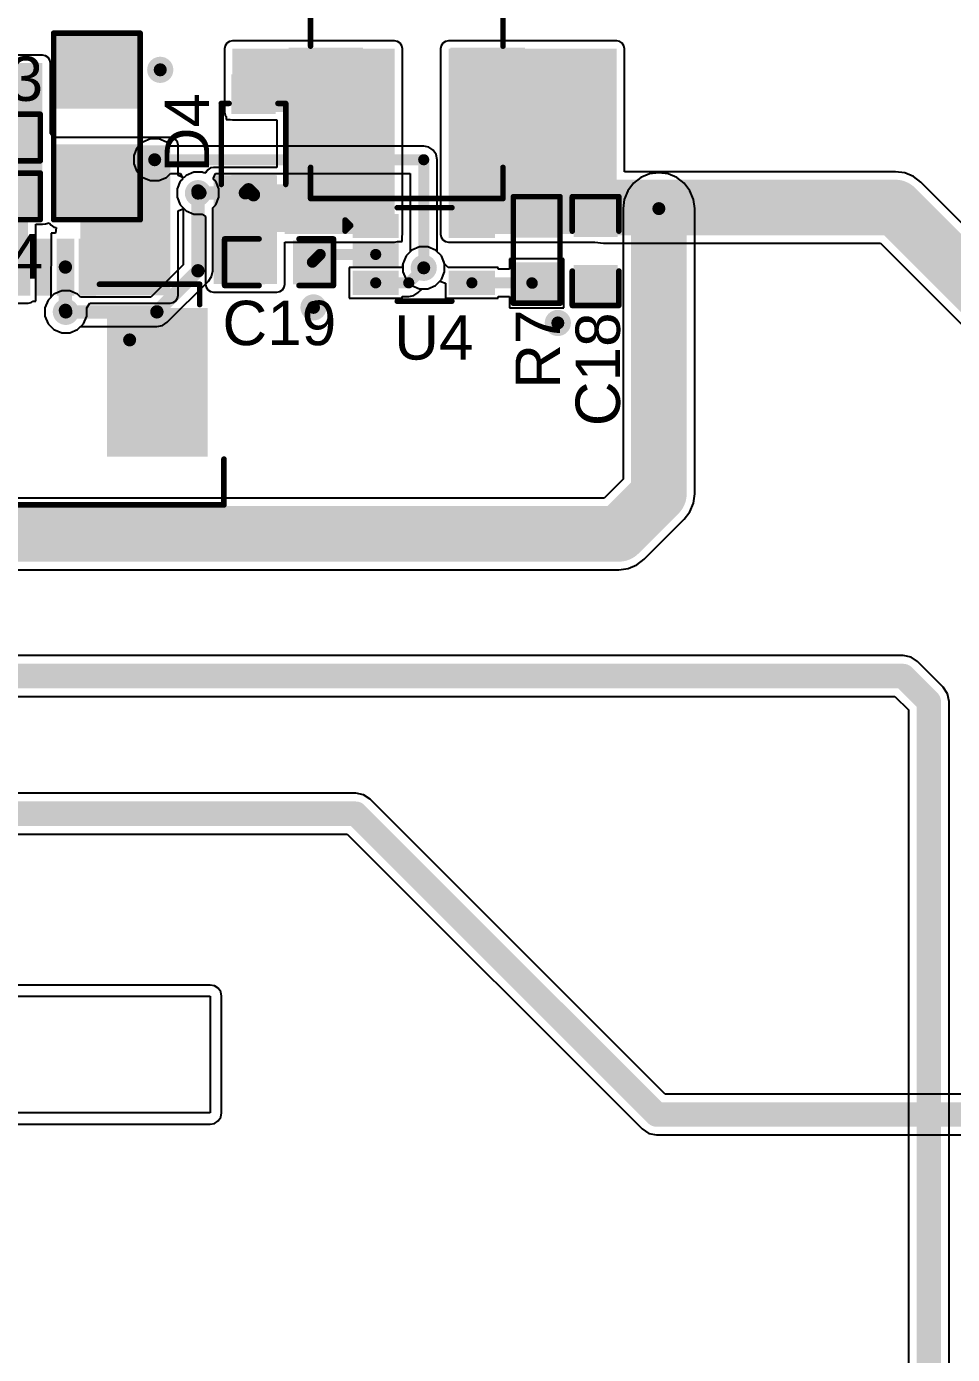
# Model space of a CAD drawing. Header units: millimetres. Extents: x -3 to 175, y -4 to 177.
# Drawn here: x 115.54 to 136.71, y 124.48 to 154.86 of the extents above; entities that cross this region are included whole.
import ezdxf

# ---------------------------------------------------------------- set-up
doc = ezdxf.new("R2010")
doc.units = ezdxf.units.MM
for name, color, linetype in [('BottomLayer', 5, 'Continuous'), ('MultiLayer', 9, 'Continuous'), ('TopLayer', 1, 'Continuous'), ('TopOverlay', 2, 'Continuous'), ('TopPaste', 8, 'Continuous'), ('TopSolder', 216, 'Continuous'), ('ViaHoleLayer', 16, 'Continuous')]:
    doc.layers.add(name, color=color, linetype=linetype)
doc.styles.add('Arial', font='', dxfattribs={"height": 0.2})
doc.styles.get('Arial').set_extended_font_data('Arial')

# ---------------------------------------------------------------- blocks, each defined once
blk = doc.blocks.new('AFC07_S40ECA_00_4')
at = {"layer": 'TopLayer'}
for points in [[(8.397, 0.718), (8.097, 0.718), (8.097, 1.918), (8.397, 1.918)], [(8.898, 0.718), (8.598, 0.718), (8.598, 1.918), (8.898, 1.918)], [(9.398, 0.718), (9.098, 0.718), (9.098, 1.918), (9.398, 1.918)], [(9.898, 0.718), (9.598, 0.718), (9.598, 1.918), (9.898, 1.918)], [(12.45, -2.968), (10.25, -2.968), (10.25, 0.332), (12.45, 0.332)]]:
    blk.add_hatch(color=1, dxfattribs=at).paths.add_polyline_path(points)
at = {"layer": 'TopPaste'}
for points in [[(8.397, 0.718), (8.097, 0.718), (8.097, 1.918), (8.397, 1.918)], [(8.898, 0.718), (8.598, 0.718), (8.598, 1.918), (8.898, 1.918)], [(9.398, 0.718), (9.098, 0.718), (9.098, 1.918), (9.398, 1.918)], [(9.898, 0.718), (9.598, 0.718), (9.598, 1.918), (9.898, 1.918)], [(12.45, -2.968), (10.25, -2.968), (10.25, 0.332), (12.45, 0.332)]]:
    blk.add_hatch(color=8, dxfattribs=at).paths.add_polyline_path(points)
at = {"layer": 'TopSolder'}
for points in [[(8.448, 0.667), (8.047, 0.667), (8.047, 1.969), (8.448, 1.969)], [(8.949, 0.667), (8.547, 0.667), (8.547, 1.969), (8.949, 1.969)], [(9.449, 0.667), (9.047, 0.667), (9.047, 1.969), (9.449, 1.969)], [(9.949, 0.667), (9.548, 0.667), (9.548, 1.969), (9.949, 1.969)], [(12.501, -3.019), (10.199, -3.019), (10.199, 0.383), (12.501, 0.383)]]:
    blk.add_hatch(color=216, dxfattribs=at).paths.add_polyline_path(points)
at = {"layer": 'TopOverlay', "const_width": 0.127}
for points in [[(10.025, 0.925), (12.319, 0.925)], [(12.319, 0.459), (12.319, 0.925)], [(12.873, -4.123), (12.873, -3.075)], [(-12.848, -4.123), (12.873, -4.123)]]:
    blk.add_lwpolyline(points, dxfattribs=at)
at = {"layer": 'TopOverlay', "const_width": 0.0635}
for points in [[(9.994, 0.925, 1), (10.057, 0.925, 1)], [(12.287, 0.925, 1), (12.351, 0.925, 1)], [(12.287, 0.925, 1), (12.351, 0.925, 1)], [(12.287, 0.459, 1), (12.351, 0.459, 1)], [(12.841, -3.075, 1), (12.905, -3.075, 1)], [(12.841, -4.123, 1), (12.905, -4.123, 1)], [(12.841, -4.123, 1), (12.905, -4.123, 1)]]:
    blk.add_lwpolyline(points, format="xyb", close=True, dxfattribs=at)
blk = doc.blocks.new('R___0603_35')
at = {"layer": 'TopLayer'}
for points in [[(-0.381, 0.4445), (-0.381, -0.4445), (-1.143, -0.4445), (-1.143, 0.4445)], [(1.143, 0.4445), (1.143, -0.4445), (0.381, -0.4445), (0.381, 0.4445)]]:
    blk.add_hatch(color=1, dxfattribs=at).paths.add_polyline_path(points)
at = {"layer": 'TopPaste'}
for points in [[(-0.381, 0.4445), (-0.381, -0.4445), (-1.143, -0.4445), (-1.143, 0.4445)], [(1.143, 0.4445), (1.143, -0.4445), (0.381, -0.4445), (0.381, 0.4445)]]:
    blk.add_hatch(color=8, dxfattribs=at).paths.add_polyline_path(points)
at = {"layer": 'TopSolder'}
for points in [[(-0.2794, 0.5461), (-0.2794, -0.5461), (-1.2446, -0.5461), (-1.2446, 0.5461)], [(1.2446, 0.5461), (1.2446, -0.5461), (0.2794, -0.5461), (0.2794, 0.5461)]]:
    blk.add_hatch(color=216, dxfattribs=at).paths.add_polyline_path(points)
at = {"layer": 'TopOverlay', "const_width": 0.127}
for points in [[(-1.2192, 0.5334), (-1.2192, -0.5334)], [(-1.2192, 0.5334), (1.2192, 0.5334)], [(1.2192, 0.5334), (1.2192, -0.5334)], [(-1.2192, -0.5334), (1.2192, -0.5334)]]:
    blk.add_lwpolyline(points, dxfattribs=at)
at = {"layer": 'TopOverlay', "const_width": 0.0635}
for points in [[(-1.25095, 0.5334, 1), (-1.18745, 0.5334, 1)], [(-1.25095, 0.5334, 1), (-1.18745, 0.5334, 1)], [(1.18745, 0.5334, 1), (1.25095, 0.5334, 1)], [(1.18745, 0.5334, 1), (1.25095, 0.5334, 1)], [(-1.25095, -0.5334, 1), (-1.18745, -0.5334, 1)], [(-1.25095, -0.5334, 1), (-1.18745, -0.5334, 1)], [(1.18745, -0.5334, 1), (1.25095, -0.5334, 1)], [(1.18745, -0.5334, 1), (1.25095, -0.5334, 1)]]:
    blk.add_lwpolyline(points, format="xyb", close=True, dxfattribs=at)
blk = doc.blocks.new('SC70_5_54')
at = {"layer": 'TopLayer'}
for points in [[(-1.525, 0.825), (-0.675, 0.825), (-0.675, 0.475), (-1.525, 0.475)], [(0.675, 0.825), (1.525, 0.825), (1.525, 0.475), (0.675, 0.475)], [(-1.525, 0.175), (-0.675, 0.175), (-0.675, -0.175), (-1.525, -0.175)], [(-1.525, -0.475), (-0.675, -0.475), (-0.675, -0.825), (-1.525, -0.825)], [(0.675, -0.475), (1.525, -0.475), (1.525, -0.825), (0.675, -0.825)]]:
    blk.add_hatch(color=1, dxfattribs=at).paths.add_polyline_path(points)
at = {"layer": 'TopPaste'}
for points in [[(-1.525, 0.825), (-0.675, 0.825), (-0.675, 0.475), (-1.525, 0.475)], [(0.675, 0.825), (1.525, 0.825), (1.525, 0.475), (0.675, 0.475)], [(-1.525, 0.175), (-0.675, 0.175), (-0.675, -0.175), (-1.525, -0.175)], [(-1.525, -0.475), (-0.675, -0.475), (-0.675, -0.825), (-1.525, -0.825)], [(0.675, -0.475), (1.525, -0.475), (1.525, -0.825), (0.675, -0.825)]]:
    blk.add_hatch(color=8, dxfattribs=at).paths.add_polyline_path(points)
at = {"layer": 'TopSolder'}
for points in [[(-1.627, 0.927), (-0.573, 0.927), (-0.573, 0.373), (-1.627, 0.373)], [(0.573, 0.927), (1.627, 0.927), (1.627, 0.373), (0.573, 0.373)], [(-1.627, 0.277), (-0.573, 0.277), (-0.573, -0.277), (-1.627, -0.277)], [(-1.627, -0.373), (-0.573, -0.373), (-0.573, -0.927), (-1.627, -0.927)], [(0.573, -0.373), (1.627, -0.373), (1.627, -0.927), (0.573, -0.927)]]:
    blk.add_hatch(color=216, dxfattribs=at).paths.add_polyline_path(points)
at = {"layer": 'TopOverlay', "const_width": 0.127}
for points in [[(-0.606, 1.07), (0.644, 1.07)], [(-1.798, 0.533), (-1.798, 0.787)], [(-1.798, 0.787), (-1.671, 0.66)], [(-1.798, 0.533), (-1.671, 0.66)], [(-0.606, -1.07), (0.644, -1.07)]]:
    blk.add_lwpolyline(points, dxfattribs=at)
at = {"layer": 'TopOverlay', "const_width": 0.0635}
for points in [[(-0.638, 1.07, 1), (-0.575, 1.07, 1)], [(0.612, 1.07, 1), (0.675, 1.07, 1)], [(-1.83, 0.787, 1), (-1.766, 0.787, 1)], [(-1.83, 0.787, 1), (-1.766, 0.787, 1)], [(-1.703, 0.66, 1), (-1.639, 0.66, 1)], [(-1.703, 0.66, 1), (-1.639, 0.66, 1)], [(-1.83, 0.533, 1), (-1.766, 0.533, 1)], [(-1.83, 0.533, 1), (-1.766, 0.533, 1)], [(-0.638, -1.07, 1), (-0.575, -1.07, 1)], [(0.612, -1.07, 1), (0.675, -1.07, 1)]]:
    blk.add_lwpolyline(points, format="xyb", close=True, dxfattribs=at)
blk = doc.blocks.new('R___1206_80')
at = {"layer": 'TopLayer'}
for points in [[(-2.032, 0.889), (-0.508, 0.889), (-0.508, -0.889), (-2.032, -0.889)], [(0.508, 0.889), (2.032, 0.889), (2.032, -0.889), (0.508, -0.889)]]:
    blk.add_hatch(color=1, dxfattribs=at).paths.add_polyline_path(points)
at = {"layer": 'TopPaste'}
for points in [[(-2.032, 0.889), (-0.508, 0.889), (-0.508, -0.889), (-2.032, -0.889)], [(0.508, 0.889), (2.032, 0.889), (2.032, -0.889), (0.508, -0.889)]]:
    blk.add_hatch(color=8, dxfattribs=at).paths.add_polyline_path(points)
at = {"layer": 'TopSolder'}
for points in [[(-2.1336, 0.9906), (-0.4064, 0.9906), (-0.4064, -0.9906), (-2.1336, -0.9906)], [(0.4064, 0.9906), (2.1336, 0.9906), (2.1336, -0.9906), (0.4064, -0.9906)]]:
    blk.add_hatch(color=216, dxfattribs=at).paths.add_polyline_path(points)
at = {"layer": 'TopOverlay', "const_width": 0.127}
for points in [[(-2.1336, -0.9906), (-2.1336, 0.9906)], [(2.1336, 0.9906), (-2.1336, 0.9906)], [(2.1336, -0.9906), (2.1336, 0.9906)], [(2.1336, -0.9906), (-2.1336, -0.9906)]]:
    blk.add_lwpolyline(points, dxfattribs=at)
at = {"layer": 'TopOverlay', "const_width": 0.0635}
for points in [[(-2.16535, 0.9906, 1), (-2.10185, 0.9906, 1)], [(-2.16535, 0.9906, 1), (-2.10185, 0.9906, 1)], [(2.10185, 0.9906, 1), (2.16535, 0.9906, 1)], [(2.10185, 0.9906, 1), (2.16535, 0.9906, 1)], [(-2.16535, -0.9906, 1), (-2.10185, -0.9906, 1)], [(-2.16535, -0.9906, 1), (-2.10185, -0.9906, 1)], [(2.10185, -0.9906, 1), (2.16535, -0.9906, 1)], [(2.10185, -0.9906, 1), (2.16535, -0.9906, 1)]]:
    blk.add_lwpolyline(points, format="xyb", close=True, dxfattribs=at)
blk = doc.blocks.new('MWSA0402S_4R7MT_95')
at = {"layer": 'TopLayer'}
for points in [[(-2.6, 1.25), (-1.1, 1.25), (-1.1, -1.25), (-2.6, -1.25)], [(1.1, 1.25), (2.6, 1.25), (2.6, -1.25), (1.1, -1.25)]]:
    blk.add_hatch(color=1, dxfattribs=at).paths.add_polyline_path(points)
at = {"layer": 'TopPaste'}
for points in [[(-2.6, 1.25), (-1.1, 1.25), (-1.1, -1.25), (-2.6, -1.25)], [(1.1, 1.25), (2.6, 1.25), (2.6, -1.25), (1.1, -1.25)]]:
    blk.add_hatch(color=8, dxfattribs=at).paths.add_polyline_path(points)
at = {"layer": 'TopSolder'}
for points in [[(-2.702, 1.352), (-0.998, 1.352), (-0.998, -1.352), (-2.702, -1.352)], [(0.998, 1.352), (2.702, 1.352), (2.702, -1.352), (0.998, -1.352)]]:
    blk.add_hatch(color=216, dxfattribs=at).paths.add_polyline_path(points)
at = {"layer": 'TopOverlay', "const_width": 0.127}
for points in [[(2.2, 2.1), (-2.2, 2.1)], [(-2.2, 2.1), (-2.2, 1.387)], [(2.2, 2.1), (2.2, 1.387)], [(-2.2, -1.387), (-2.2, -2.1)], [(2.2, -1.387), (2.2, -2.1)], [(2.2, -2.1), (-2.2, -2.1)]]:
    blk.add_lwpolyline(points, dxfattribs=at)
at = {"layer": 'TopOverlay', "const_width": 0.0635}
for points in [[(-2.232, 2.1, 1), (-2.168, 2.1, 1)], [(-2.232, 2.1, 1), (-2.168, 2.1, 1)], [(2.168, 2.1, 1), (2.232, 2.1, 1)], [(2.168, 2.1, 1), (2.232, 2.1, 1)], [(-2.232, 1.387, 1), (-2.168, 1.387, 1)], [(2.168, 1.387, 1), (2.232, 1.387, 1)], [(-2.232, -1.387, 1), (-2.168, -1.387, 1)], [(2.168, -1.387, 1), (2.232, -1.387, 1)], [(-2.232, -2.1, 1), (-2.168, -2.1, 1)], [(-2.232, -2.1, 1), (-2.168, -2.1, 1)], [(2.168, -2.1, 1), (2.232, -2.1, 1)], [(2.168, -2.1, 1), (2.232, -2.1, 1)]]:
    blk.add_lwpolyline(points, format="xyb", close=True, dxfattribs=at)
blk = doc.blocks.new('SOD_323_132')
at = {"layer": 'TopLayer'}
for points in [[(-0.75, -0.45), (-1.55, -0.45), (-1.55, 0.45), (-0.75, 0.45)], [(1.55, -0.45), (0.75, -0.45), (0.75, 0.45), (1.55, 0.45)]]:
    blk.add_hatch(color=1, dxfattribs=at).paths.add_polyline_path(points)
at = {"layer": 'TopOverlay'}
for points in [[(-2.005, 0.48), (-0.913, 0.48), (-0.913, 0.785), (-2.005, 0.785)], [(-2.005, -0.511), (-1.573, -0.511), (-1.573, 0.505), (-2.005, 0.505)], [(-2.005, -0.79), (-0.913, -0.79), (-0.913, -0.485), (-2.005, -0.485)]]:
    blk.add_hatch(color=2, dxfattribs=at).paths.add_polyline_path(points)
at = {"layer": 'TopPaste'}
for points in [[(-0.75, -0.45), (-1.55, -0.45), (-1.55, 0.45), (-0.75, 0.45)], [(1.55, -0.45), (0.75, -0.45), (0.75, 0.45), (1.55, 0.45)]]:
    blk.add_hatch(color=8, dxfattribs=at).paths.add_polyline_path(points)
at = {"layer": 'TopSolder'}
for points in [[(-0.695, -0.505), (-1.605, -0.505), (-1.605, 0.505), (-0.695, 0.505)], [(1.605, -0.505), (0.695, -0.505), (0.695, 0.505), (1.605, 0.505)]]:
    blk.add_hatch(color=216, dxfattribs=at).paths.add_polyline_path(points)
at = {"layer": 'TopOverlay', "const_width": 0.127}
for points in [[(-0.914, 0.737), (0.94, 0.737)], [(0.94, 0.737), (0.94, 0.559)], [(0.94, -0.559), (0.94, -0.737)], [(-0.914, -0.737), (0.94, -0.737)]]:
    blk.add_lwpolyline(points, dxfattribs=at)
at = {"layer": 'TopOverlay', "const_width": 0.0635}
for points in [[(-0.946, 0.737, 1), (-0.883, 0.737, 1)], [(0.908, 0.737, 1), (0.972, 0.737, 1)], [(0.908, 0.737, 1), (0.972, 0.737, 1)], [(0.908, 0.559, 1), (0.972, 0.559, 1)], [(0.908, -0.559, 1), (0.972, -0.559, 1)], [(-0.946, -0.737, 1), (-0.883, -0.737, 1)], [(0.908, -0.737, 1), (0.972, -0.737, 1)], [(0.908, -0.737, 1), (0.972, -0.737, 1)]]:
    blk.add_lwpolyline(points, format="xyb", close=True, dxfattribs=at)
blk = doc.blocks.new('C___0603_156')
at = {"layer": 'TopLayer'}
for points in [[(-0.381, 0.445), (-0.381, -0.445), (-1.143, -0.445), (-1.143, 0.445)], [(1.143, 0.445), (1.143, -0.445), (0.381, -0.445), (0.381, 0.445)]]:
    blk.add_hatch(color=1, dxfattribs=at).paths.add_polyline_path(points)
at = {"layer": 'TopPaste'}
for points in [[(-0.381, 0.445), (-0.381, -0.445), (-1.143, -0.445), (-1.143, 0.445)], [(1.143, 0.445), (1.143, -0.445), (0.381, -0.445), (0.381, 0.445)]]:
    blk.add_hatch(color=8, dxfattribs=at).paths.add_polyline_path(points)
at = {"layer": 'TopSolder'}
for points in [[(-0.321, 0.504), (-0.321, -0.504), (-1.203, -0.504), (-1.203, 0.504)], [(1.203, 0.504), (1.203, -0.504), (0.321, -0.504), (0.321, 0.504)]]:
    blk.add_hatch(color=216, dxfattribs=at).paths.add_polyline_path(points)
at = {"layer": 'TopOverlay', "const_width": 0.127}
for points in [[(-0.457, 0.533), (-1.245, 0.533)], [(-1.245, 0.533), (-1.245, -0.533)], [(1.245, 0.533), (0.457, 0.533)], [(1.245, 0.533), (1.245, -0.533)], [(-0.457, -0.533), (-1.245, -0.533)], [(1.245, -0.533), (0.457, -0.533)]]:
    blk.add_lwpolyline(points, dxfattribs=at)
at = {"layer": 'TopOverlay', "const_width": 0.0635}
for points in [[(-1.276, 0.533, 1), (-1.213, 0.533, 1)], [(-1.276, 0.533, 1), (-1.213, 0.533, 1)], [(-0.489, 0.533, 1), (-0.425, 0.533, 1)], [(0.425, 0.533, 1), (0.489, 0.533, 1)], [(1.213, 0.533, 1), (1.276, 0.533, 1)], [(1.213, 0.533, 1), (1.276, 0.533, 1)], [(-1.276, -0.533, 1), (-1.213, -0.533, 1)], [(-1.276, -0.533, 1), (-1.213, -0.533, 1)], [(-0.489, -0.533, 1), (-0.425, -0.533, 1)], [(0.425, -0.533, 1), (0.489, -0.533, 1)], [(1.213, -0.533, 1), (1.276, -0.533, 1)], [(1.213, -0.533, 1), (1.276, -0.533, 1)]]:
    blk.add_lwpolyline(points, format="xyb", close=True, dxfattribs=at)
blk = doc.blocks.new('C___0603_157')
at = {"layer": 'TopLayer'}
for points in [[(-0.381, 0.445), (-0.381, -0.445), (-1.143, -0.445), (-1.143, 0.445)], [(1.143, 0.445), (1.143, -0.445), (0.381, -0.445), (0.381, 0.445)]]:
    blk.add_hatch(color=1, dxfattribs=at).paths.add_polyline_path(points)
at = {"layer": 'TopPaste'}
for points in [[(-0.381, 0.445), (-0.381, -0.445), (-1.143, -0.445), (-1.143, 0.445)], [(1.143, 0.445), (1.143, -0.445), (0.381, -0.445), (0.381, 0.445)]]:
    blk.add_hatch(color=8, dxfattribs=at).paths.add_polyline_path(points)
at = {"layer": 'TopSolder'}
for points in [[(-0.321, 0.504), (-0.321, -0.504), (-1.203, -0.504), (-1.203, 0.504)], [(1.203, 0.504), (1.203, -0.504), (0.321, -0.504), (0.321, 0.504)]]:
    blk.add_hatch(color=216, dxfattribs=at).paths.add_polyline_path(points)
at = {"layer": 'TopOverlay', "const_width": 0.127}
for points in [[(-1.245, 0.533), (-0.457, 0.533)], [(-1.245, 0.533), (-1.245, -0.533)], [(0.457, 0.533), (1.245, 0.533)], [(1.245, 0.533), (1.245, -0.533)], [(-1.245, -0.533), (-0.457, -0.533)], [(0.457, -0.533), (1.245, -0.533)]]:
    blk.add_lwpolyline(points, dxfattribs=at)
at = {"layer": 'TopOverlay', "const_width": 0.0635}
for points in [[(-1.276, 0.533, 1), (-1.213, 0.533, 1)], [(-1.276, 0.533, 1), (-1.213, 0.533, 1)], [(-0.489, 0.533, 1), (-0.425, 0.533, 1)], [(0.425, 0.533, 1), (0.489, 0.533, 1)], [(1.213, 0.533, 1), (1.276, 0.533, 1)], [(1.213, 0.533, 1), (1.276, 0.533, 1)], [(-1.276, -0.533, 1), (-1.213, -0.533, 1)], [(-1.276, -0.533, 1), (-1.213, -0.533, 1)], [(-0.489, -0.533, 1), (-0.425, -0.533, 1)], [(0.425, -0.533, 1), (0.489, -0.533, 1)], [(1.213, -0.533, 1), (1.276, -0.533, 1)], [(1.213, -0.533, 1), (1.276, -0.533, 1)]]:
    blk.add_lwpolyline(points, format="xyb", close=True, dxfattribs=at)
blk = doc.blocks.new('C___0603_161')
at = {"layer": 'TopLayer'}
for points in [[(-0.381, 0.445), (-0.381, -0.445), (-1.143, -0.445), (-1.143, 0.445)], [(1.143, 0.445), (1.143, -0.445), (0.381, -0.445), (0.381, 0.445)]]:
    blk.add_hatch(color=1, dxfattribs=at).paths.add_polyline_path(points)
at = {"layer": 'TopPaste'}
for points in [[(-0.381, 0.445), (-0.381, -0.445), (-1.143, -0.445), (-1.143, 0.445)], [(1.143, 0.445), (1.143, -0.445), (0.381, -0.445), (0.381, 0.445)]]:
    blk.add_hatch(color=8, dxfattribs=at).paths.add_polyline_path(points)
at = {"layer": 'TopSolder'}
for points in [[(-0.321, 0.504), (-0.321, -0.504), (-1.203, -0.504), (-1.203, 0.504)], [(1.203, 0.504), (1.203, -0.504), (0.321, -0.504), (0.321, 0.504)]]:
    blk.add_hatch(color=216, dxfattribs=at).paths.add_polyline_path(points)
at = {"layer": 'TopOverlay', "const_width": 0.127}
for points in [[(-1.245, 0.533), (-0.457, 0.533)], [(-1.245, -0.533), (-1.245, 0.533)], [(0.457, 0.533), (1.245, 0.533)], [(1.245, -0.533), (1.245, 0.533)], [(-1.245, -0.533), (-0.457, -0.533)], [(0.457, -0.533), (1.245, -0.533)]]:
    blk.add_lwpolyline(points, dxfattribs=at)
at = {"layer": 'TopOverlay', "const_width": 0.0635}
for points in [[(-1.276, 0.533, 1), (-1.213, 0.533, 1)], [(-1.276, 0.533, 1), (-1.213, 0.533, 1)], [(-0.489, 0.533, 1), (-0.425, 0.533, 1)], [(0.425, 0.533, 1), (0.489, 0.533, 1)], [(1.213, 0.533, 1), (1.276, 0.533, 1)], [(1.213, 0.533, 1), (1.276, 0.533, 1)], [(-1.276, -0.533, 1), (-1.213, -0.533, 1)], [(-1.276, -0.533, 1), (-1.213, -0.533, 1)], [(-0.489, -0.533, 1), (-0.425, -0.533, 1)], [(0.425, -0.533, 1), (0.489, -0.533, 1)], [(1.213, -0.533, 1), (1.276, -0.533, 1)], [(1.213, -0.533, 1), (1.276, -0.533, 1)]]:
    blk.add_lwpolyline(points, format="xyb", close=True, dxfattribs=at)
blk = doc.blocks.new('C___0603_162')
at = {"layer": 'TopLayer'}
for points in [[(-0.381, 0.445), (-0.381, -0.445), (-1.143, -0.445), (-1.143, 0.445)], [(1.143, 0.445), (1.143, -0.445), (0.381, -0.445), (0.381, 0.445)]]:
    blk.add_hatch(color=1, dxfattribs=at).paths.add_polyline_path(points)
at = {"layer": 'TopPaste'}
for points in [[(-0.381, 0.445), (-0.381, -0.445), (-1.143, -0.445), (-1.143, 0.445)], [(1.143, 0.445), (1.143, -0.445), (0.381, -0.445), (0.381, 0.445)]]:
    blk.add_hatch(color=8, dxfattribs=at).paths.add_polyline_path(points)
at = {"layer": 'TopSolder'}
for points in [[(-0.321, 0.504), (-0.321, -0.504), (-1.203, -0.504), (-1.203, 0.504)], [(1.203, 0.504), (1.203, -0.504), (0.321, -0.504), (0.321, 0.504)]]:
    blk.add_hatch(color=216, dxfattribs=at).paths.add_polyline_path(points)
at = {"layer": 'TopOverlay', "const_width": 0.127}
for points in [[(-1.245, 0.533), (-0.457, 0.533)], [(-1.245, -0.533), (-1.245, 0.533)], [(0.457, 0.533), (1.245, 0.533)], [(1.245, -0.533), (1.245, 0.533)], [(-1.245, -0.533), (-0.457, -0.533)], [(0.457, -0.533), (1.245, -0.533)]]:
    blk.add_lwpolyline(points, dxfattribs=at)
at = {"layer": 'TopOverlay', "const_width": 0.0635}
for points in [[(-1.276, 0.533, 1), (-1.213, 0.533, 1)], [(-1.276, 0.533, 1), (-1.213, 0.533, 1)], [(-0.489, 0.533, 1), (-0.425, 0.533, 1)], [(0.425, 0.533, 1), (0.489, 0.533, 1)], [(1.213, 0.533, 1), (1.276, 0.533, 1)], [(1.213, 0.533, 1), (1.276, 0.533, 1)], [(-1.276, -0.533, 1), (-1.213, -0.533, 1)], [(-1.276, -0.533, 1), (-1.213, -0.533, 1)], [(-0.489, -0.533, 1), (-0.425, -0.533, 1)], [(0.425, -0.533, 1), (0.489, -0.533, 1)], [(1.213, -0.533, 1), (1.276, -0.533, 1)], [(1.213, -0.533, 1), (1.276, -0.533, 1)]]:
    blk.add_lwpolyline(points, format="xyb", close=True, dxfattribs=at)

msp = doc.modelspace()

# ---------------------------------------------------------------- hatches: boundary and pattern name
at = {"layer": 'BottomLayer'}
h = msp.add_hatch(color=5, dxfattribs=at)
edge = h.paths.add_edge_path()
edge.add_arc((118.593, 153.873), 0.3, 0, 360)
h = msp.add_hatch(color=5, dxfattribs=at)
edge = h.paths.add_edge_path()
edge.add_arc((118.466, 151.816), 0.3, 0, 360)
h = msp.add_hatch(color=5, dxfattribs=at)
edge = h.paths.add_edge_path()
edge.add_arc((119.456, 151.052), 0.3, 0, 360)
h = msp.add_hatch(color=5, dxfattribs=at)
edge = h.paths.add_edge_path()
edge.add_arc((129.997, 150.698), 0.3, 0, 360)
h = msp.add_hatch(color=5, dxfattribs=at)
edge = h.paths.add_edge_path()
edge.add_arc((124.619, 149.343), 0.3, 0, 360)
h = msp.add_hatch(color=5, dxfattribs=at)
edge = h.paths.add_edge_path()
edge.add_arc((116.434, 148.336), 0.3, 0, 360)
h = msp.add_hatch(color=5, dxfattribs=at)
edge = h.paths.add_edge_path()
edge.add_arc((122.098, 148.438), 0.3, 0, 360)
h = msp.add_hatch(color=5, dxfattribs=at)
edge = h.paths.add_edge_path()
edge.add_arc((127.686, 148.082), 0.3, 0, 360)
h = msp.add_hatch(color=5, dxfattribs=at)
edge = h.paths.add_edge_path()
edge.add_arc((117.893, 147.694), 0.3, 0, 360)
at = {"layer": 'TopLayer'}
for points in [[(123.927, 154.356), (120.244, 154.356), (120.244, 152.908), (123.927, 152.908)], [(123.952, 154.356), (121.437, 154.356), (121.437, 150.114), (123.952, 150.114)], [(125.187, 150.114), (129.032, 150.114), (129.032, 154.356), (125.187, 154.356)], [(114.884, 150.52), (115.9, 150.52), (115.9, 154.026), (114.884, 154.026)], [(115.265, 148.717), (115.57, 148.717), (115.57, 152.578), (115.265, 152.578)], [(116.23, 150.444), (118.034, 150.444), (118.034, 152.146), (116.23, 152.146)], [(116.764, 148.717), (118.821, 148.717), (118.821, 152.146), (116.764, 152.146)], [(121.26, 151.46), (119.812, 151.46), (119.812, 148.971), (121.26, 148.971)]]:
    msp.add_hatch(color=1, dxfattribs=at).paths.add_polyline_path(points)
h = msp.add_hatch(color=1, dxfattribs=at)
edge = h.paths.add_edge_path()
edge.add_arc((118.593, 153.873), 0.3, 0, 360)
h = msp.add_hatch(color=1, dxfattribs=at)
edge = h.paths.add_edge_path()
edge.add_arc((118.466, 151.816), 0.3, 0, 360)
h = msp.add_hatch(color=1, dxfattribs=at)
edge = h.paths.add_edge_path()
edge.add_arc((119.456, 151.052), 0.3, 0, 360)
h = msp.add_hatch(color=1, dxfattribs=at)
edge = h.paths.add_edge_path()
edge.add_arc((129.997, 150.698), 0.3, 0, 360)
h = msp.add_hatch(color=1, dxfattribs=at)
edge = h.paths.add_edge_path()
edge.add_arc((124.619, 149.343), 0.3, 0, 360)
h = msp.add_hatch(color=1, dxfattribs=at)
edge = h.paths.add_edge_path()
edge.add_arc((116.434, 148.336), 0.3, 0, 360)
h = msp.add_hatch(color=1, dxfattribs=at)
edge = h.paths.add_edge_path()
edge.add_arc((122.098, 148.438), 0.3, 0, 360)
h = msp.add_hatch(color=1, dxfattribs=at)
edge = h.paths.add_edge_path()
edge.add_arc((127.686, 148.082), 0.3, 0, 360)
h = msp.add_hatch(color=1, dxfattribs=at)
edge = h.paths.add_edge_path()
edge.add_arc((117.893, 147.694), 0.3, 0, 360)
at = {"layer": 'ViaHoleLayer'}
h = msp.add_hatch(color=16, dxfattribs=at)
edge = h.paths.add_edge_path()
edge.add_arc((118.593, 153.873), 0.15, 0, 360)
h = msp.add_hatch(color=16, dxfattribs=at)
edge = h.paths.add_edge_path()
edge.add_arc((118.466, 151.816), 0.15, 0, 360)
h = msp.add_hatch(color=16, dxfattribs=at)
edge = h.paths.add_edge_path()
edge.add_arc((119.456, 151.052), 0.15, 0, 360)
h = msp.add_hatch(color=16, dxfattribs=at)
edge = h.paths.add_edge_path()
edge.add_arc((129.997, 150.698), 0.15, 0, 360)
h = msp.add_hatch(color=16, dxfattribs=at)
edge = h.paths.add_edge_path()
edge.add_arc((124.619, 149.343), 0.15, 0, 360)
h = msp.add_hatch(color=16, dxfattribs=at)
edge = h.paths.add_edge_path()
edge.add_arc((122.098, 148.438), 0.15, 0, 360)
h = msp.add_hatch(color=16, dxfattribs=at)
edge = h.paths.add_edge_path()
edge.add_arc((116.434, 148.336), 0.15, 0, 360)
h = msp.add_hatch(color=16, dxfattribs=at)
edge = h.paths.add_edge_path()
edge.add_arc((127.686, 148.082), 0.15, 0, 360)
h = msp.add_hatch(color=16, dxfattribs=at)
edge = h.paths.add_edge_path()
edge.add_arc((117.893, 147.694), 0.15, 0, 360)

# ---------------------------------------------------------------- linework, layer by layer
at = {"layer": 'BottomLayer'}
for p, q in [((118.195, 152.221), (118.061, 152.086)), ((118.371, 152.294), (118.195, 152.221)), ((118.561, 152.294), (118.371, 152.294)), ((118.736, 152.221), (118.561, 152.294)), ((118.831, 152.127), (118.736, 152.221)), ((118.061, 152.086), (117.988, 151.911)), ((117.988, 151.911), (117.988, 151.721)), ((124.619, 152.127), (118.831, 152.127)), ((124.738, 152.103), (124.619, 152.127)), ((124.838, 152.036), (124.738, 152.103)), ((124.906, 151.935), (124.838, 152.036)), ((124.93, 151.816), (124.906, 151.935)), ((117.988, 151.721), (118.061, 151.545)), ((124.93, 149.708), (124.93, 151.816)), ((118.061, 151.545), (118.195, 151.411)), ((118.195, 151.411), (118.371, 151.338)), ((118.371, 151.338), (118.561, 151.338)), ((118.561, 151.338), (118.736, 151.411)), ((118.736, 151.411), (118.831, 151.505)), ((118.831, 151.505), (119.054, 151.505)), ((119.051, 151.323), (118.978, 151.147)), ((119.106, 151.378), (119.051, 151.323)), ((119.054, 151.505), (119.106, 151.378)), ((119.806, 151.378), (119.859, 151.505)), ((119.861, 151.323), (119.806, 151.378)), ((119.859, 151.505), (124.308, 151.505)), ((119.934, 151.147), (119.861, 151.323)), ((124.308, 151.505), (124.308, 149.708)), ((129.587, 151.408), (129.418, 151.278)), ((129.785, 151.49), (129.587, 151.408)), ((129.997, 151.518), (129.785, 151.49)), ((130.209, 151.49), (129.997, 151.518)), ((130.407, 151.408), (130.209, 151.49)), ((130.577, 151.278), (130.407, 151.408)), ((118.978, 151.147), (118.978, 150.957)), ((119.934, 150.957), (119.934, 151.147)), ((129.287, 151.108), (129.205, 150.91)), ((129.418, 151.278), (129.287, 151.108)), ((130.707, 151.108), (130.577, 151.278)), ((130.789, 150.91), (130.707, 151.108)), ((118.978, 150.957), (119.051, 150.782)), ((119.051, 150.782), (119.12, 150.713)), ((119.12, 150.713), (119.12, 149.415)), ((119.793, 150.713), (119.861, 150.782)), ((119.793, 149.276), (119.793, 150.713)), ((119.861, 150.782), (119.934, 150.957)), ((129.205, 150.91), (129.177, 150.698)), ((129.177, 150.698), (129.177, 144.51)), ((130.817, 150.698), (130.789, 150.91)), ((130.817, 144.17), (130.817, 150.698)), ((124.214, 149.614), (124.141, 149.438)), ((124.308, 149.708), (124.214, 149.614)), ((125.024, 149.614), (124.93, 149.708)), ((125.097, 149.438), (125.024, 149.614)), ((119.12, 149.415), (118.377, 148.673)), ((119.767, 149.147), (119.793, 149.276)), ((124.141, 149.438), (124.141, 149.248)), ((124.141, 149.248), (124.214, 149.073)), ((125.024, 149.073), (125.097, 149.248)), ((125.097, 149.248), (125.097, 149.438)), ((118.754, 148.098), (119.694, 149.038)), ((119.694, 149.038), (119.767, 149.147)), ((124.214, 149.073), (124.348, 148.938)), ((124.348, 148.938), (124.524, 148.866)), ((124.524, 148.866), (124.714, 148.866)), ((124.714, 148.866), (124.889, 148.938)), ((124.889, 148.938), (125.024, 149.073)), ((116.029, 148.607), (115.956, 148.431)), ((116.163, 148.741), (116.029, 148.607)), ((116.339, 148.814), (116.163, 148.741)), ((116.529, 148.814), (116.339, 148.814)), ((116.704, 148.741), (116.529, 148.814)), ((116.773, 148.673), (116.704, 148.741)), ((118.377, 148.673), (116.773, 148.673)), ((115.956, 148.431), (115.956, 148.241)), ((115.956, 148.241), (116.029, 148.065)), ((116.029, 148.065), (116.163, 147.931)), ((116.704, 147.931), (116.773, 147.999)), ((116.773, 147.999), (118.516, 147.999)), ((118.516, 147.999), (118.645, 148.025)), ((118.645, 148.025), (118.754, 148.098)), ((116.163, 147.931), (116.339, 147.858)), ((116.339, 147.858), (116.529, 147.858)), ((116.529, 147.858), (116.704, 147.931)), ((129.177, 144.51), (128.743, 144.076)), ((128.743, 144.076), (88.173, 144.076)), ((130.789, 143.958), (130.817, 144.17)), ((130.577, 143.591), (130.707, 143.76)), ((130.707, 143.76), (130.789, 143.958)), ((129.662, 142.676), (130.577, 143.591)), ((129.295, 142.464), (129.493, 142.546)), ((129.493, 142.546), (129.662, 142.676)), ((87.833, 142.436), (129.083, 142.436)), ((129.083, 142.436), (129.295, 142.464)), ((135.585, 140.471), (88.788, 140.471)), ((135.764, 140.435), (135.585, 140.471)), ((135.915, 140.334), (135.764, 140.435)), ((136.499, 139.75), (135.915, 140.334)), ((136.6, 139.599), (136.499, 139.75)), ((88.595, 139.539), (135.392, 139.539)), ((135.392, 139.539), (135.703, 139.228)), ((136.636, 139.421), (136.6, 139.599)), ((135.703, 139.228), (135.703, 123.008)), ((136.636, 123.008), (136.636, 139.421)), ((119.736, 132.936), (94.616, 132.936)), ((119.835, 132.916), (119.736, 132.936)), ((119.919, 132.86), (119.835, 132.916)), ((119.975, 132.776), (119.919, 132.86)), ((119.995, 132.677), (119.975, 132.776)), ((119.995, 130.01), (119.995, 132.677)), ((94.616, 129.751), (119.736, 129.751)), ((119.736, 129.751), (119.835, 129.771)), ((119.835, 129.771), (119.919, 129.827)), ((119.919, 129.827), (119.975, 129.911)), ((119.975, 129.911), (119.995, 130.01))]:
    msp.add_line(p, q, dxfattribs=at)
for points, const_width in [([(118.466, 151.816), (124.619, 151.816)], 0.254), ([(124.619, 149.343), (124.619, 151.816)], 0.254), ([(129.997, 144.17), (129.997, 150.698)], 1.27), ([(119.456, 149.276), (119.456, 151.103)], 0.305), ([(118.516, 148.336), (119.456, 149.276)], 0.305), ([(116.434, 148.336), (118.516, 148.336)], 0.305), ([(129.083, 143.256), (129.997, 144.17)], 1.27), ([(87.833, 143.256), (129.083, 143.256)], 1.27), ([(88.595, 140.005), (135.585, 140.005)], 0.559), ([(135.585, 140.005), (136.169, 139.421)], 0.559), ([(136.169, 122.885), (136.169, 139.421)], 0.559)]:
    msp.add_lwpolyline(points, dxfattribs=dict(at, const_width=const_width))
for points, const_width in [([(118.402, 151.816, 1), (118.529, 151.816, 1)], 0.127), ([(124.555, 151.816, 1), (124.682, 151.816, 1)], 0.127), ([(124.555, 151.816, 1), (124.682, 151.816, 1)], 0.127), ([(129.68, 150.698, 1), (130.315, 150.698, 1)], 0.635), ([(119.38, 151.103, 1), (119.532, 151.103, 1)], 0.152), ([(124.555, 149.343, 1), (124.682, 149.343, 1)], 0.127), ([(119.38, 149.276, 1), (119.532, 149.276, 1)], 0.152), ([(119.38, 149.276, 1), (119.532, 149.276, 1)], 0.152), ([(116.357, 148.336, 1), (116.51, 148.336, 1)], 0.152), ([(118.44, 148.336, 1), (118.593, 148.336, 1)], 0.152), ([(118.44, 148.336, 1), (118.593, 148.336, 1)], 0.152), ([(129.68, 144.17, 1), (130.315, 144.17, 1)], 0.635), ([(129.68, 144.17, 1), (130.315, 144.17, 1)], 0.635), ([(128.765, 143.256, 1), (129.4, 143.256, 1)], 0.635), ([(128.765, 143.256, 1), (129.4, 143.256, 1)], 0.635), ([(135.446, 140.005, 1), (135.725, 140.005, 1)], 0.279), ([(135.446, 140.005, 1), (135.725, 140.005, 1)], 0.279), ([(136.03, 139.421, 1), (136.309, 139.421, 1)], 0.279), ([(136.03, 139.421, 1), (136.309, 139.421, 1)], 0.279)]:
    msp.add_lwpolyline(points, format="xyb", close=True, dxfattribs=dict(at, const_width=const_width))
at = {"layer": 'MultiLayer'}
for p, q in [((94.616, 132.677), (119.736, 132.677)), ((119.736, 132.677), (119.736, 130.01)), ((119.736, 130.01), (94.616, 130.01))]:
    msp.add_line(p, q, dxfattribs=at)
at = {"layer": 'TopLayer'}
for p, q in [((120.076, 154.425), (120.062, 154.356)), ((120.062, 154.356), (120.062, 152.908)), ((120.115, 154.484), (120.076, 154.425)), ((120.174, 154.523), (120.115, 154.484)), ((120.244, 154.537), (120.174, 154.523)), ((123.952, 154.537), (120.244, 154.537)), ((124.021, 154.523), (123.952, 154.537)), ((124.08, 154.484), (124.021, 154.523)), ((124.119, 154.425), (124.08, 154.484)), ((124.133, 154.356), (124.119, 154.425)), ((124.133, 150.114), (124.133, 154.356)), ((125.019, 154.425), (125.006, 154.356)), ((125.006, 154.356), (125.006, 150.114)), ((125.059, 154.484), (125.019, 154.425)), ((125.117, 154.523), (125.059, 154.484)), ((125.187, 154.537), (125.117, 154.523)), ((129.032, 154.537), (125.187, 154.537)), ((129.101, 154.523), (129.032, 154.537)), ((129.16, 154.484), (129.101, 154.523)), ((129.199, 154.425), (129.16, 154.484)), ((129.213, 154.356), (129.199, 154.425)), ((129.213, 151.543), (129.213, 154.356)), ((115.9, 154.207), (114.884, 154.207)), ((115.97, 154.193), (115.9, 154.207)), ((116.028, 154.154), (115.97, 154.193)), ((116.068, 154.095), (116.028, 154.154)), ((116.081, 154.026), (116.068, 154.095)), ((116.081, 152.413), (116.081, 154.026)), ((120.062, 152.908), (120.076, 152.839)), ((120.076, 152.839), (120.098, 152.805)), ((120.098, 152.805), (120.098, 152.737)), ((120.098, 152.737), (120.192, 152.737)), ((120.192, 152.737), (120.244, 152.727)), ((120.244, 152.727), (121.256, 152.727)), ((121.256, 152.727), (121.256, 151.641)), ((116.1, 152.39), (116.081, 152.413)), ((116.208, 152.323), (116.1, 152.39)), ((116.23, 152.327), (116.208, 152.323)), ((118.821, 152.327), (116.23, 152.327)), ((118.891, 152.313), (118.821, 152.327)), ((118.949, 152.274), (118.891, 152.313)), ((118.989, 152.215), (118.949, 152.274)), ((119.002, 152.146), (118.989, 152.215)), ((119.002, 151.454), (119.002, 152.146)), ((119.742, 151.628), (119.684, 151.588)), ((119.812, 151.641), (119.742, 151.628)), ((121.256, 151.641), (119.812, 151.641)), ((119.129, 151.401), (119.002, 151.454)), ((119.186, 151.457), (119.129, 151.401)), ((119.361, 151.53), (119.186, 151.457)), ((119.551, 151.53), (119.361, 151.53)), ((119.604, 151.508), (119.551, 151.53)), ((119.644, 151.53), (119.604, 151.508)), ((119.684, 151.588), (119.644, 151.53)), ((135.407, 151.543), (129.213, 151.543)), ((135.62, 151.515), (135.407, 151.543)), ((135.817, 151.434), (135.62, 151.515)), ((135.987, 151.303), (135.817, 151.434)), ((138.488, 148.802), (135.987, 151.303)), ((119.002, 150.651), (119.129, 150.703)), ((119.129, 150.703), (119.186, 150.647)), ((119.002, 148.717), (119.002, 150.651)), ((119.186, 150.647), (119.361, 150.574)), ((119.361, 150.574), (119.551, 150.574)), ((119.551, 150.574), (119.631, 150.521)), ((119.631, 150.521), (119.631, 148.971)), ((115.751, 148.717), (115.751, 150.339)), ((115.751, 150.339), (115.9, 150.339)), ((115.9, 150.339), (115.97, 150.353)), ((115.97, 150.353), (116.049, 150.371)), ((116.049, 150.371), (116.102, 150.316)), ((116.201, 150.139), (116.096, 150.139)), ((116.096, 150.139), (116.096, 149.406)), ((116.102, 150.316), (116.161, 150.277)), ((116.161, 150.277), (116.214, 150.266)), ((116.214, 150.266), (116.201, 150.139)), ((124.123, 150.062), (124.133, 150.114)), ((125.006, 150.114), (125.019, 150.045)), ((121.441, 148.971), (121.441, 149.933)), ((121.441, 149.933), (123.952, 149.933)), ((123.952, 149.933), (124.021, 149.947)), ((124.021, 149.947), (124.023, 149.947)), ((124.023, 149.947), (124.123, 149.947)), ((124.123, 149.947), (124.123, 150.062)), ((124.524, 149.821), (124.348, 149.748)), ((124.714, 149.821), (124.524, 149.821)), ((124.889, 149.748), (124.714, 149.821)), ((125.019, 150.045), (125.059, 149.986)), ((125.059, 149.986), (125.117, 149.947)), ((125.117, 149.947), (125.187, 149.933)), ((125.187, 149.933), (127.927, 149.933)), ((127.927, 149.933), (127.927, 149.93)), ((127.927, 149.93), (128.531, 149.93)), ((128.531, 149.93), (128.727, 149.904)), ((128.727, 149.904), (135.068, 149.904)), ((135.068, 149.904), (137.569, 147.403)), ((124.214, 149.614), (124.141, 149.438)), ((124.348, 149.748), (124.214, 149.614)), ((125.024, 149.614), (124.889, 149.748)), ((125.085, 149.467), (125.024, 149.614)), ((125.097, 149.438), (125.085, 149.467)), ((127.826, 149.549), (126.581, 149.549)), ((126.581, 149.549), (126.581, 149.311)), ((127.826, 148.431), (127.826, 149.549)), ((116.096, 149.406), (116.087, 149.361)), ((116.087, 149.361), (116.087, 148.665)), ((124.123, 149.353), (122.917, 149.353)), ((122.917, 149.353), (122.917, 148.647)), ((124.141, 149.438), (124.123, 149.353)), ((125.177, 149.353), (125.097, 149.438)), ((126.323, 149.353), (125.177, 149.353)), ((126.323, 149.311), (126.323, 149.353)), ((126.581, 149.311), (126.323, 149.311)), ((119.631, 148.971), (119.644, 148.902)), ((119.644, 148.902), (119.684, 148.843)), ((121.388, 148.843), (121.427, 148.902)), ((121.427, 148.902), (121.441, 148.971)), ((124.495, 148.78), (124.58, 148.866)), ((124.58, 148.866), (124.714, 148.866)), ((124.714, 148.866), (124.889, 148.938)), ((124.889, 148.938), (124.99, 149.039)), ((124.99, 149.039), (125.117, 148.992)), ((125.117, 148.992), (125.117, 148.647)), ((115.639, 148.55), (115.69, 148.584)), ((115.69, 148.584), (115.751, 148.584)), ((115.751, 148.715), (115.751, 148.717)), ((115.751, 148.584), (115.751, 148.715)), ((116.029, 148.607), (115.956, 148.431)), ((116.087, 148.665), (116.029, 148.607)), ((118.891, 148.55), (118.949, 148.589)), ((118.949, 148.589), (118.989, 148.648)), ((118.989, 148.648), (119.002, 148.717)), ((119.684, 148.843), (119.742, 148.804)), ((119.742, 148.804), (119.812, 148.79)), ((119.812, 148.79), (121.26, 148.79)), ((121.26, 148.79), (121.329, 148.804)), ((121.329, 148.804), (121.388, 148.843)), ((122.917, 148.647), (124.123, 148.647)), ((124.123, 148.647), (124.123, 148.689)), ((124.123, 148.689), (124.276, 148.689)), ((124.276, 148.689), (124.394, 148.713)), ((124.394, 148.713), (124.495, 148.78)), ((125.117, 148.647), (126.323, 148.647)), ((126.323, 148.647), (126.323, 148.689)), ((126.323, 148.689), (126.581, 148.689)), ((126.581, 148.689), (126.581, 148.431)), ((115.265, 148.536), (115.57, 148.536)), ((115.57, 148.536), (115.639, 148.55)), ((115.956, 148.431), (115.956, 148.241)), ((116.911, 148.431), (116.981, 148.536)), ((116.911, 148.241), (116.911, 148.431)), ((116.981, 148.536), (118.821, 148.536)), ((118.821, 148.536), (118.891, 148.55)), ((126.581, 148.431), (127.826, 148.431)), ((115.956, 148.241), (116.029, 148.065)), ((116.029, 148.065), (116.163, 147.931)), ((116.704, 147.931), (116.839, 148.065)), ((116.839, 148.065), (116.911, 148.241)), ((116.163, 147.931), (116.339, 147.858)), ((116.339, 147.858), (116.529, 147.858)), ((116.529, 147.858), (116.704, 147.931)), ((123.063, 137.321), (88.329, 137.321)), ((123.241, 137.286), (123.063, 137.321)), ((123.393, 137.185), (123.241, 137.286)), ((130.139, 130.438), (123.393, 137.185)), ((88.136, 136.389), (122.87, 136.389)), ((122.87, 136.389), (129.617, 129.642)), ((119.736, 132.936), (94.616, 132.936)), ((119.835, 132.916), (119.736, 132.936)), ((119.919, 132.86), (119.835, 132.916)), ((119.975, 132.776), (119.919, 132.86)), ((119.995, 132.677), (119.975, 132.776)), ((119.995, 130.01), (119.995, 132.677)), ((139.624, 130.438), (130.139, 130.438)), ((94.616, 129.751), (119.736, 129.751)), ((119.736, 129.751), (119.835, 129.771)), ((119.835, 129.771), (119.919, 129.827)), ((119.919, 129.827), (119.975, 129.911)), ((119.975, 129.911), (119.995, 130.01)), ((129.617, 129.642), (129.768, 129.541)), ((129.768, 129.541), (129.946, 129.506)), ((129.946, 129.506), (139.624, 129.506))]:
    msp.add_line(p, q, dxfattribs=at)
for points, const_width in [([(115.202, 153.695), (115.545, 153.695)], 0.635), ([(128.727, 150.724), (135.407, 150.724)], 1.27), ([(135.407, 150.724), (138.148, 147.983)], 1.27), ([(119.456, 151.103), (119.5, 151.059)], 0.305), ([(119.5, 151.059), (120.54, 151.059)], 0.305), ([(120.54, 151.059), (120.611, 151.13)], 0.305), ([(120.611, 151.13), (120.726, 151.015)], 0.305), ([(122.072, 149.472), (122.25, 149.65)], 0.254), ([(122.25, 149.65), (123.52, 149.65)], 0.254), ([(116.424, 148.371), (116.424, 149.361)], 0.305), ([(124.276, 149), (124.619, 149.343)], 0.254), ([(123.52, 149), (124.276, 149)], 0.254), ([(125.72, 149), (127.091, 149)], 0.254), ([(127.091, 149), (127.102, 148.99)], 0.254), ([(88.136, 136.855), (123.063, 136.855)], 0.559), ([(123.063, 136.855), (129.946, 129.972)], 0.559), ([(129.946, 129.972), (140.183, 129.972)], 0.559)]:
    msp.add_lwpolyline(points, dxfattribs=dict(at, const_width=const_width))
for points, const_width in [([(115.386, 153.695, 1), (115.703, 153.695, 1)], 0.318), ([(128.41, 150.724, 1), (129.045, 150.724, 1)], 0.635), ([(135.09, 150.724, 1), (135.725, 150.724, 1)], 0.635), ([(135.09, 150.724, 1), (135.725, 150.724, 1)], 0.635), ([(119.38, 151.103, 1), (119.532, 151.103, 1)], 0.152), ([(119.424, 151.059, 1), (119.577, 151.059, 1)], 0.152), ([(119.424, 151.059, 1), (119.577, 151.059, 1)], 0.152), ([(120.464, 151.059, 1), (120.616, 151.059, 1)], 0.152), ([(120.464, 151.059, 1), (120.616, 151.059, 1)], 0.152), ([(120.535, 151.13, 1), (120.687, 151.13, 1)], 0.152), ([(120.535, 151.13, 1), (120.687, 151.13, 1)], 0.152), ([(120.65, 151.015, 1), (120.802, 151.015, 1)], 0.152), ([(122.187, 149.65, 1), (122.314, 149.65, 1)], 0.127), ([(122.187, 149.65, 1), (122.314, 149.65, 1)], 0.127), ([(123.457, 149.65, 1), (123.584, 149.65, 1)], 0.127), ([(116.348, 149.361, 1), (116.5, 149.361, 1)], 0.152), ([(122.009, 149.472, 1), (122.136, 149.472, 1)], 0.127), ([(124.555, 149.343, 1), (124.682, 149.343, 1)], 0.127), ([(123.457, 149, 1), (123.584, 149, 1)], 0.127), ([(124.212, 149, 1), (124.339, 149, 1)], 0.127), ([(124.212, 149, 1), (124.339, 149, 1)], 0.127), ([(125.657, 149, 1), (125.784, 149, 1)], 0.127), ([(127.028, 149, 1), (127.155, 149, 1)], 0.127), ([(127.028, 149, 1), (127.155, 149, 1)], 0.127), ([(127.038, 148.99, 1), (127.165, 148.99, 1)], 0.127), ([(116.348, 148.371, 1), (116.5, 148.371, 1)], 0.152), ([(122.923, 136.855, 1), (123.203, 136.855, 1)], 0.279), ([(122.923, 136.855, 1), (123.203, 136.855, 1)], 0.279), ([(129.807, 129.972, 1), (130.086, 129.972, 1)], 0.279), ([(129.807, 129.972, 1), (130.086, 129.972, 1)], 0.279)]:
    msp.add_lwpolyline(points, format="xyb", close=True, dxfattribs=dict(at, const_width=const_width))

# ---------------------------------------------------------------- block references
for name, p, rotation in [('MWSA0402S_4R7MT_95', (124.231, 153.028), 180), ('R___1206_80', (117.145, 152.578), 270), ('SOD_323_132', (120.726, 152.165), 90), ('R___0603_35', (127.203, 149.752), 90), ('C___0603_157', (128.549, 149.726), 90), ('C___0603_156', (121.31, 149.472), 180)]:
    msp.add_blockref(name, p, dxfattribs=dict(rotation=rotation))
for name, p in [('C___0603_162', (114.605, 152.324)), ('C___0603_161', (114.605, 150.978)), ('SC70_5_54', (124.62, 149.65)), ('AFC07_S40ECA_00_4', (107.176, 148.043))]:
    msp.add_blockref(name, p)

# ---------------------------------------------------------------- texts
at = {"layer": 'TopOverlay', "style": 'Arial'}
for s, p in [('C13', (113.31, 153.162)), ('C14', (113.31, 149.098)), ('C19', (120.015, 147.574)), ('U4', (123.944, 147.244))]:
    msp.add_text(s, height=1.016, dxfattribs=at).set_placement(p)
for s, p in [('D4', (119.71, 151.528)), ('R7', (127.736, 146.575)), ('C18', (129.108, 145.72))]:
    msp.add_text(s, height=1.016, rotation=90, dxfattribs=at).set_placement(p)

doc.saveas('drawing.dxf')
